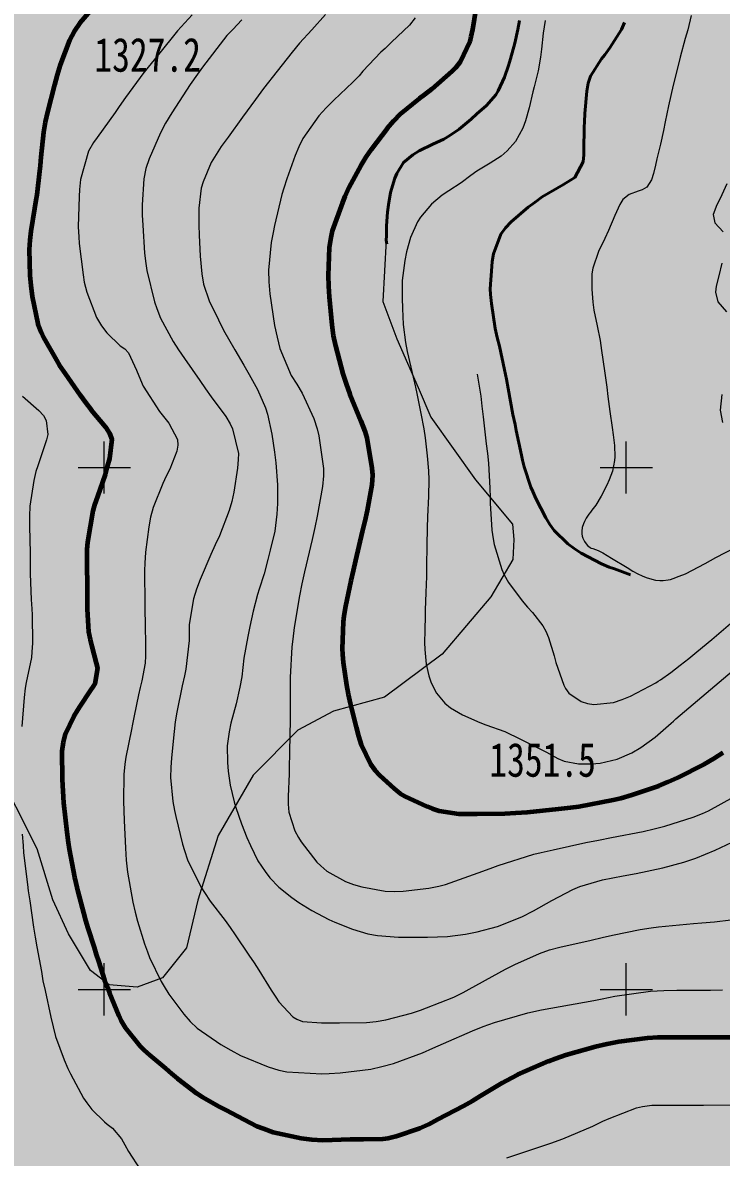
# Model space of a CAD drawing. Header units: inches. Extents: x 38461960 to 38462875, y 4135560 to 4136840.
# Drawn here: x 38462484.4 to 38462618.2, y 4135967.8 to 4136185.2 of the extents above; entities that cross this region are included whole.
import ezdxf

# ---------------------------------------------------------------- set-up
doc = ezdxf.new("R2010")
doc.units = ezdxf.units.IN
doc.header["$MEASUREMENT"] = 0
doc.layers.get('0').update_dxf_attribs({"lineweight": 0})
doc.layers.add('地面等高线', color=3, linetype='Continuous', lineweight=0, true_color=0x00ff00)
doc.layers.add('经纬网', color=7, linetype='Continuous', lineweight=0)
doc.styles.add('宋体', font='')
doc.styles.get('宋体').set_extended_font_data('宋体')

msp = doc.modelspace()

# ---------------------------------------------------------------- hatches: boundary and pattern name
at = {"lineweight": 120, "true_color": 0x00ff00}
h = msp.add_hatch(dxfattribs=at)
h.set_pattern_fill('巨砾', color=3, scale=8333.333333, style=0, pattern_type=2)
h.set_pattern_definition([(97.35238, (38462017.5, 4135612.5), (-150, 1150), [1.3024, -1561.5476]), (112.47943, (38462017.3333, 4135613.7917), (350, -850), [1.3077, -1567.9278]), (127.74681, (38462016.8333, 4135615), (850, -1100), [1.3068, -1958.92276]), (142.25319, (38462016.0333, 4135616.0333), (-1100, 850), [1.3068, -1958.92276]), (157.52057, (38462015, 4135616.8333), (-850, 350), [1.3077, -1567.9278]), (172.64762, (38462013.7917, 4135617.3333), (1150, -150), [1.3024, -1561.5476]), (187.35238, (38462012.5, 4135617.5), (-1150, -150), [1.3024, -1561.5476]), (202.47943, (38462011.2083, 4135617.3333), (850, 350), [1.3077, -1567.9278]), (217.74681, (38462010, 4135616.8333), (1100, 850), [1.3068, -1958.92276]), (232.25319, (38462008.9667, 4135616.0333), (-850, -1100), [1.3068, -1958.92276]), (247.52057, (38462008.1667, 4135615), (-350, -850), [1.3077, -1567.9278]), (262.64762, (38462007.6667, 4135613.7917), (150, 1150), [1.3024, -1561.5476]), (277.35238, (38462007.5, 4135612.5), (150, -1150), [1.3024, -1561.5476]), (292.47943, (38462007.6667, 4135611.2083), (-350, 850), [1.3077, -1567.9278]), (307.74681, (38462008.1667, 4135610), (-850, 1100), [1.3068, -1958.92276]), (322.25319, (38462008.9667, 4135608.9667), (1100, -850), [1.3068, -1958.92276]), (337.52057, (38462010, 4135608.1667), (850, -350), [1.3077, -1567.9278]), (352.64762, (38462011.2083, 4135607.6667), (-1150, 150), [1.3024, -1561.5476]), (7.35238, (38462012.5, 4135607.5), (1150, 150), [1.3024, -1561.5476]), (22.47943, (38462013.7917, 4135607.6667), (-850, -350), [1.3077, -1567.9278]), (37.74681, (38462015, 4135608.1667), (-1100, -850), [1.3068, -1958.92276]), (52.25319, (38462016.0333, 4135608.9667), (850, 1100), [1.3068, -1958.92276]), (67.52057, (38462016.8333, 4135610), (350, 850), [1.3077, -1567.9278]), (82.64762, (38462017.3333, 4135611.2083), (-150, -1150), [1.3024, -1561.5476]), (97.35238, (38461992.5, 4135587.5), (-150, 1150), [1.3024, -1561.5476]), (112.47943, (38461992.3333, 4135588.7917), (350, -850), [1.3077, -1567.9278]), (127.74681, (38461991.8333, 4135590), (850, -1100), [1.3068, -1958.92276]), (142.25319, (38461991.0333, 4135591.0333), (-1100, 850), [1.3068, -1958.92276]), (157.52057, (38461990, 4135591.8333), (-850, 350), [1.3077, -1567.9278]), (172.64762, (38461988.7917, 4135592.3333), (1150, -150), [1.3024, -1561.5476]), (187.35238, (38461987.5, 4135592.5), (-1150, -150), [1.3024, -1561.5476]), (202.47943, (38461986.2083, 4135592.3333), (850, 350), [1.3077, -1567.9278]), (217.74681, (38461985, 4135591.8333), (1100, 850), [1.3068, -1958.92276]), (232.25319, (38461983.9667, 4135591.0333), (-850, -1100), [1.3068, -1958.92276]), (247.52057, (38461983.1667, 4135590), (-350, -850), [1.3077, -1567.9278]), (262.64762, (38461982.6667, 4135588.7917), (150, 1150), [1.3024, -1561.5476]), (277.35238, (38461982.5, 4135587.5), (150, -1150), [1.3024, -1561.5476]), (292.47943, (38461982.6667, 4135586.2083), (-350, 850), [1.3077, -1567.9278]), (307.74681, (38461983.1667, 4135585), (-850, 1100), [1.3068, -1958.92276]), (322.25319, (38461983.9667, 4135583.9667), (1100, -850), [1.3068, -1958.92276]), (337.52057, (38461985, 4135583.1667), (850, -350), [1.3077, -1567.9278]), (352.64762, (38461986.2083, 4135582.6667), (-1150, 150), [1.3024, -1561.5476]), (7.35238, (38461987.5, 4135582.5), (1150, 150), [1.3024, -1561.5476]), (22.47943, (38461988.7917, 4135582.6667), (-850, -350), [1.3077, -1567.9278]), (37.74681, (38461990, 4135583.1667), (-1100, -850), [1.3068, -1958.92276]), (52.25319, (38461991.0333, 4135583.9667), (850, 1100), [1.3068, -1958.92276]), (67.52057, (38461991.8333, 4135585), (350, 850), [1.3077, -1567.9278]), (82.64762, (38461992.3333, 4135586.2083), (-150, -1150), [1.3024, -1561.5476])])
h.paths.add_polyline_path([(38462660, 4135600), (38462660, 4135675), (38462800, 4135675), (38462800, 4136800), (38462000, 4136800), (38462000, 4135600)], flags=17)
h.paths.add_polyline_path([(38462396.93, 4136644.89), (38462451.42, 4136622.46), (38462487.74, 4136600.87), (38462505.33, 4136589.81), (38462503.48, 4136560.97), (38462492.45, 4136536.45), (38462489.06, 4136523.08), (38462478.39, 4136495.53), (38462468.47, 4136462.35), (38462468.2, 4136443.1), (38462476.65, 4136393.87), (38462478.05, 4136375.59), (38462476.15, 4136365.62), (38462473.19, 4136361.37), (38462467.55, 4136359.33), (38462461.56, 4136358.29), (38462450.42, 4136355.44), (38462448.26, 4136353.21), (38462447, 4136341.8), (38462449.04, 4136311.33), (38462448.21, 4136269.54), (38462447.17, 4136256.39), (38462447.75, 4136243.19), (38462448.23, 4136239.77), (38462448.78, 4136236.96), (38462449.26, 4136235.12), (38462458.24, 4136213.14), (38462472.79, 4136161.02), (38462480.46, 4136112.33), (38462477.29, 4135986.92), (38462472.12, 4135891.12), (38462475.29, 4135864.27), (38462478.87, 4135842.7), (38462473.98, 4135822.18), (38462401.35, 4135733.71), (38462325.15, 4135660.69), (38462251.07, 4135600.02), (38462101.17, 4135603.82), (38462175.51, 4135691.05), (38462233.46, 4135765.13), (38462243.78, 4135793.44), (38462248.27, 4135805.88), (38462259.92, 4135837.63), (38462296.44, 4135908.69), (38462304.1, 4135930.5), (38462264.94, 4135961.98), (38462265.47, 4136026.01), (38462271.71, 4136058.7), (38462279.64, 4136078.81), (38462310.86, 4136106.33), (38462297.49, 4136133.43), (38462238.64, 4136182.82), (38462195.33, 4136180.71), (38462177.89, 4136193.49), (38462167.97, 4136218.63), (38462184.49, 4136241.46), (38462199.06, 4136246.01), (38462221.42, 4136258.45), (38462242.06, 4136288.87), (38462219.3, 4136310.84), (38462202.63, 4136311.63), (38462180.14, 4136325.12), (38462175.38, 4136354.76), (38462180.14, 4136398.68), (38462188.75, 4136421.38), (38462204.47, 4136444.93), (38462208.06, 4136473.11), (38462197.85, 4136513.99), (38462193.09, 4136530.92), (38462193.9, 4136584.41), (38462197.08, 4136626.22), (38462223.54, 4136719.35), (38462246.29, 4136716.18), (38462287.94, 4136693.24), (38462313.34, 4136680.54), (38462352.5, 4136663.87), (38462375.49, 4136651.58)], flags=0)

# ---------------------------------------------------------------- linework, layer by layer
at = {"layer": '地面等高线', "color": 3, "lineweight": 60, "true_color": 0x00ff00, "flags": 128}
for points in [[(38462573.61, 4136209.58), (38462572.78, 4136205.38), (38462572.45, 4136204.4), (38462572, 4136202.81), (38462571.32, 4136198.53), (38462571.31, 4136196.93), (38462571.38, 4136195.37), (38462571.31, 4136191.12), (38462571.23, 4136189.52), (38462571.15, 4136187.92), (38462570.54, 4136183.93)], [(38462498.54, 4136188.9), (38462495.32, 4136185.16), (38462494.24, 4136183.54), (38462493.36, 4136181.89), (38462491.53, 4136177.16), (38462490.98, 4136175.27), (38462490.47, 4136173.35), (38462489.11, 4136168.08), (38462488.67, 4136166.16), (38462488.33, 4136164.27), (38462487.82, 4136159.44), (38462487.71, 4136157.78), (38462487.61, 4136156.77), (38462487.1, 4136152.28), (38462486.89, 4136151.26), (38462486.62, 4136149.64), (38462485.94, 4136145.29), (38462485.73, 4136143.57), (38462485.59, 4136141.81), (38462485.75, 4136136.81), (38462485.89, 4136134.85), (38462486.15, 4136132.76), (38462487.29, 4136127.56), (38462487.9, 4136125.93), (38462488.37, 4136124.89), (38462490.83, 4136120.56), (38462491.44, 4136119.58), (38462492.48, 4136118.02), (38462495.38, 4136113.86), (38462496.39, 4136112.44), (38462497.47, 4136111.06), (38462500.23, 4136107.78), (38462500.97, 4136106.59), (38462501.41, 4136105.44), (38462501, 4136101.7), (38462500.56, 4136100.18), (38462500.15, 4136098.66), (38462498.72, 4136094.44)], [(38462570.54, 4136183.93), (38462570.24, 4136182.52), (38462570.02, 4136181.65), (38462568.18, 4136177.74), (38462567.3, 4136176.58), (38462566.6, 4136175.86), (38462562.77, 4136172.51), (38462561.35, 4136171.43), (38462560.36, 4136170.71), (38462556.67, 4136167.69), (38462555.4, 4136166.39), (38462554.19, 4136164.94), (38462551.15, 4136160.97), (38462550.12, 4136159.45), (38462549.13, 4136157.9), (38462546.85, 4136153.66), (38462546.08, 4136151.96), (38462545.64, 4136150.8), (38462543.68, 4136145.37), (38462543.41, 4136144.1), (38462543.08, 4136142.18), (38462542.86, 4136136.8), (38462542.96, 4136134.77), (38462543.05, 4136132.7), (38462543.56, 4136127.36), (38462543.87, 4136125.33), (38462544.26, 4136123.33), (38462545.68, 4136117.98), (38462546.32, 4136116.01), (38462547.03, 4136114.09), (38462549.14, 4136108.92), (38462549.89, 4136106.99), (38462550.28, 4136105.71), (38462551.26, 4136099.86), (38462551.36, 4136098.56), (38462551.28, 4136096.7), (38462550.37, 4136091.77), (38462549.89, 4136089.74), (38462549.37, 4136087.68), (38462548.13, 4136082.2), (38462547.69, 4136080.21), (38462547.24, 4136078.32), (38462546.19, 4136073.43), (38462545.89, 4136071.61), (38462545.73, 4136070.42), (38462545.56, 4136065.26), (38462545.62, 4136064.21), (38462545.76, 4136062.61), (38462546.42, 4136058.29), (38462546.73, 4136056.58), (38462547.12, 4136054.87), (38462548.22, 4136050.25), (38462548.68, 4136048.5), (38462549.21, 4136046.87), (38462551, 4136043.19), (38462551.83, 4136042.02), (38462552.73, 4136041.04), (38462555.55, 4136038.48), (38462556.7, 4136037.56), (38462557.57, 4136037.01), (38462561.88, 4136035.06), (38462562.82, 4136034.69), (38462564.16, 4136034.21), (38462567.9, 4136033.64), (38462569.57, 4136033.63), (38462571.42, 4136033.62), (38462576.76, 4136033.73), (38462578.83, 4136033.86), (38462581.01, 4136033.99), (38462587.04, 4136034.57), (38462589.33, 4136034.84), (38462590.89, 4136035.05), (38462597.51, 4136036.35), (38462598.92, 4136036.67), (38462601.03, 4136037.27), (38462606.2, 4136039.02), (38462608.02, 4136039.77), (38462609.84, 4136040.63), (38462614.94, 4136043.18), (38462616.76, 4136044.25), (38462618.55, 4136045.37)], [(38462498.72, 4136094.44), (38462498.15, 4136092.85), (38462497.81, 4136091.7), (38462496.75, 4136085.73), (38462496.68, 4136084.28), (38462496.68, 4136082.11), (38462496.74, 4136076.58), (38462496.73, 4136074.65), (38462496.73, 4136072.83), (38462496.99, 4136068.54), (38462497.26, 4136067.08), (38462497.63, 4136065.7), (38462498.44, 4136062.49), (38462498.71, 4136061.58), (38462498.19, 4136058.57), (38462497.86, 4136058.03), (38462497.28, 4136057.19), (38462495.28, 4136054.22), (38462494.84, 4136053.48), (38462494.13, 4136052.36), (38462492.5, 4136048.92), (38462492.1, 4136047.4), (38462491.89, 4136045.68), (38462491.92, 4136040.24), (38462492.08, 4136037.98), (38462492.21, 4136035.75), (38462492.81, 4136030.11), (38462493.08, 4136028.18), (38462493.28, 4136026.9), (38462494.28, 4136021.53), (38462494.52, 4136020.41), (38462494.92, 4136018.79), (38462496, 4136014.67), (38462496.4, 4136013.22), (38462496.84, 4136011.76), (38462498.05, 4136008.01), (38462498.45, 4136006.66), (38462498.89, 4136005.41), (38462500.06, 4136001.8), (38462500.6, 4136000.34), (38462500.97, 4135999.36), (38462502.79, 4135994.97), (38462503.22, 4135993.99), (38462504, 4135992.67), (38462506.86, 4135989.12), (38462507.57, 4135988.41), (38462508.69, 4135987.4), (38462511.79, 4135984.86), (38462512.9, 4135983.88), (38462514.02, 4135982.96), (38462516.75, 4135980.8), (38462517.69, 4135980.09), (38462518.77, 4135979.41), (38462522.01, 4135977.55), (38462523.39, 4135976.84), (38462524.37, 4135976.36), (38462529.23, 4135973.82), (38462530.48, 4135973.34), (38462532.34, 4135972.67), (38462537.74, 4135971.51), (38462539.77, 4135971.24), (38462541.83, 4135971.13), (38462547.19, 4135971.29), (38462548.11, 4135971.29)], [(38462548.11, 4135971.29), (38462549.63, 4135971.29), (38462553.34, 4135971.38), (38462554.36, 4135971.48), (38462555.94, 4135971.85), (38462560.47, 4135973.4), (38462562.2, 4135974.21), (38462563.92, 4135975.12), (38462568.79, 4135977.67), (38462570.51, 4135978.62), (38462572.07, 4135979.59), (38462576.22, 4135982.09), (38462577.98, 4135983.03), (38462579.2, 4135983.67), (38462585.11, 4135986.23), (38462586.43, 4135986.73), (38462588.42, 4135987.47), (38462594.1, 4135989.05), (38462596.36, 4135989.55), (38462598.59, 4135989.99), (38462604.07, 4135990.72), (38462606.03, 4135990.82), (38462608.02, 4135990.85), (38462613.19, 4135990.84), (38462614.91, 4135990.84), (38462616.02, 4135990.84), (38462620.95, 4135990.83)]]:
    msp.add_lwpolyline(points, dxfattribs=at)
at = {"layer": '地面等高线', "color": 55, "lineweight": 18, "true_color": 0xa59152, "flags": 128}
for points in [[(38462542.35, 4136186.79), (38462539.75, 4136183.9), (38462537.41, 4136181.3), (38462535.99, 4136179.6), (38462533.13, 4136175.95), (38462530.5, 4136172.63), (38462528.96, 4136170.53), (38462526.5, 4136167.14), (38462523.75, 4136163.31), (38462522.4, 4136161.5), (38462520.49, 4136158.42), (38462518.91, 4136154.77), (38462518.57, 4136153.54), (38462518.11, 4136149.69), (38462518.13, 4136146.42), (38462518.19, 4136144.5), (38462518.34, 4136140.5), (38462518.68, 4136137.12), (38462519.03, 4136135.12), (38462520.07, 4136131.96), (38462521.86, 4136128.28), (38462522.86, 4136126.35)], [(38462516.8, 4136186.75), (38462515.45, 4136185.23), (38462514.02, 4136183.68), (38462510.36, 4136179.16), (38462508.97, 4136177.43), (38462507.58, 4136175.69), (38462504.06, 4136170.93), (38462502.85, 4136169.19), (38462502.05, 4136168.03), (38462498.6, 4136163.26), (38462497.91, 4136162.25), (38462496.99, 4136160.62), (38462495.46, 4136155.22), (38462495.27, 4136153.26), (38462495.19, 4136151.96), (38462494.97, 4136146.11), (38462495.1, 4136144.22), (38462495.2, 4136142.95), (38462495.93, 4136136.92), (38462496.17, 4136135.54), (38462496.67, 4136133.58), (38462498.52, 4136128.77), (38462499.46, 4136127.17), (38462500.47, 4136125.78), (38462503.06, 4136123.33), (38462503.93, 4136122.75), (38462504.65, 4136122.01), (38462506.19, 4136118.63), (38462506.91, 4136116.81), (38462507.41, 4136115.57), (38462510.57, 4136110.72), (38462511.33, 4136109.77), (38462512.34, 4136108.5), (38462514.02, 4136105.4), (38462514.09, 4136104.31), (38462513.86, 4136103.15), (38462512.53, 4136099.71), (38462511.87, 4136098.33), (38462511.21, 4136096.92), (38462509.33, 4136092.36), (38462508.84, 4136090.51), (38462508.5, 4136088.66), (38462507.89, 4136083.76), (38462507.73, 4136081.69), (38462507.72, 4136080.28), (38462507.75, 4136073.78), (38462507.78, 4136072.36), (38462507.84, 4136070.37), (38462507.92, 4136065.54), (38462507.87, 4136063.94), (38462507.83, 4136062.49), (38462507.19, 4136059.15), (38462506.85, 4136057.85), (38462506.55, 4136056.47), (38462505.73, 4136052.41), (38462505.39, 4136050.85), (38462505.2, 4136049.8), (38462504.15, 4136044.47), (38462503.93, 4136043.16), (38462503.73, 4136041.2), (38462503.66, 4136036.08), (38462503.72, 4136034.23), (38462503.82, 4136032.38), (38462504.08, 4136027.04), (38462504.21, 4136024.75), (38462504.41, 4136022.46), (38462505.46, 4136016.72), (38462505.89, 4136014.83), (38462506.38, 4136013.05), (38462507.7, 4136008.72), (38462508.27, 4136007.19), (38462508.66, 4136006.13), (38462510.92, 4136001.54), (38462511.49, 4136000.56), (38462512.39, 4135999.06), (38462515.23, 4135995.27)], [(38462526.36, 4136185.8), (38462524.64, 4136183.96), (38462523.47, 4136182.77), (38462518.78, 4136176.7), (38462517.87, 4136175.4), (38462516.47, 4136173.38), (38462512.95, 4136167.95), (38462511.74, 4136166), (38462510.75, 4136164.12), (38462508.58, 4136159.16), (38462507.98, 4136157.28), (38462507.57, 4136155.32), (38462507.25, 4136150.31), (38462507.27, 4136148.38), (38462507.37, 4136146.42), (38462507.7, 4136141.08), (38462507.94, 4136139.09), (38462508.15, 4136137.74), (38462509.63, 4136131.78), (38462510.06, 4136130.47), (38462510.74, 4136128.61), (38462513.18, 4136124.17), (38462514.19, 4136122.53), (38462515.34, 4136120.92), (38462518.32, 4136116.69), (38462519.4, 4136115.05), (38462520.48, 4136113.52), (38462523.25, 4136109.8), (38462524.11, 4136108.37), (38462524.58, 4136107.39), (38462525.68, 4136102.66), (38462525.63, 4136101.57), (38462525.51, 4136099.91), (38462524.83, 4136095.3), (38462524.42, 4136093.52), (38462523.93, 4136091.75), (38462522.05, 4136086.93), (38462521.24, 4136085.16), (38462520.4, 4136083.35), (38462518.37, 4136078.57), (38462517.67, 4136076.72), (38462517.07, 4136074.87), (38462516.28, 4136069.94), (38462516.23, 4136068.09), (38462516.26, 4136066.85), (38462515.61, 4136061.34), (38462515.34, 4136060.07), (38462514.89, 4136058.18), (38462513.88, 4136053.14), (38462513.58, 4136051.26), (38462513.35, 4136049.41), (38462512.85, 4136044.4), (38462512.72, 4136042.51), (38462512.71, 4136040.63), (38462513.15, 4136035.98), (38462513.43, 4136034.27), (38462513.68, 4136033.14), (38462514.99, 4136027.83), (38462515.35, 4136026.63), (38462515.95, 4136024.85), (38462518.5, 4136019.64), (38462519.18, 4136018.55), (38462520.29, 4136016.94), (38462523.17, 4136013.22), (38462524.14, 4136011.87), (38462525.04, 4136010.48), (38462527.67, 4136006.58), (38462528.68, 4136005.12), (38462529.57, 4136003.66), (38462531.95, 4135999.84), (38462532.84, 4135998.49), (38462533.42, 4135997.65), (38462536.12, 4135994.73), (38462536.85, 4135994.32), (38462537.97, 4135993.88)], [(38462559.52, 4136186.2), (38462558.46, 4136184.76), (38462554.99, 4136181.51), (38462553.79, 4136180.32), (38462552.95, 4136179.57), (38462549.55, 4136175.92), (38462548.81, 4136175.05), (38462547.64, 4136173.83), (38462543.99, 4136170.4), (38462542.49, 4136168.92), (38462541.07, 4136167.37), (38462538.03, 4136163.07), (38462537.25, 4136161.44), (38462536.59, 4136159.81), (38462534.96, 4136155.32), (38462534.41, 4136153.51), (38462534.03, 4136152.31), (38462532.62, 4136146.4), (38462532.32, 4136145.06), (38462531.94, 4136143.14), (38462531.47, 4136137.81), (38462531.53, 4136135.59), (38462531.7, 4136133.3), (38462532.6, 4136127.2), (38462533.1, 4136124.98), (38462533.63, 4136122.8), (38462535.81, 4136117.66), (38462536.89, 4136115.99), (38462537.93, 4136114.27), (38462540.15, 4136109.39), (38462540.75, 4136107.39), (38462541.11, 4136106.05), (38462542.01, 4136099.8), (38462541.96, 4136098.42), (38462541.77, 4136096.35), (38462540.79, 4136090.69), (38462540.3, 4136088.48), (38462539.82, 4136086.2), (38462538.36, 4136080), (38462537.84, 4136077.71), (38462537.42, 4136075.39), (38462536.4, 4136069.34), (38462536.1, 4136067.12), (38462535.91, 4136065.67), (38462535.62, 4136059.79), (38462535.61, 4136058.67), (38462535.63, 4136057), (38462535.6, 4136052.13), (38462535.59, 4136050.97), (38462535.55, 4136049.34), (38462535.45, 4136044.8), (38462535.43, 4136043.02), (38462535.42, 4136041.28), (38462535.21, 4136036.99), (38462535.2, 4136035.47), (38462535.38, 4136033.98), (38462536.52, 4136030.41), (38462537.2, 4136029.14), (38462537.74, 4136028.26), (38462540.69, 4136024.36), (38462541.45, 4136023.66), (38462542.64, 4136022.68), (38462546.22, 4136020.69), (38462547.74, 4136020.1), (38462549.33, 4136019.66), (38462553.8, 4136018.83), (38462555.54, 4136018.78), (38462557.28, 4136018.84), (38462562.15, 4136019.39), (38462564.08, 4136019.78), (38462565.35, 4136020.13), (38462571.65, 4136022.34), (38462573.9, 4136023.2), (38462575.43, 4136023.77), (38462582.27, 4136025.91), (38462583.72, 4136026.26), (38462586.01, 4136026.75), (38462592.23, 4136028.13), (38462594.67, 4136028.62), (38462597.14, 4136029.08), (38462603.21, 4136030.27), (38462605.32, 4136030.77), (38462607.39, 4136031.3), (38462612.81, 4136033.01), (38462614.6, 4136033.68), (38462615.73, 4136034.19), (38462620.61, 4136036.88)], [(38462584.47, 4136185.67), (38462584.09, 4136183.24), (38462583.74, 4136180.19), (38462583.58, 4136178.63), (38462583.1, 4136176.02), (38462582.35, 4136172.97), (38462582.09, 4136172), (38462581.38, 4136168.91), (38462580.67, 4136166.41), (38462580.16, 4136165.04), (38462578.8, 4136162.5), (38462577.19, 4136160.66), (38462576.02, 4136159.69), (38462573.9, 4136158.32), (38462571.39, 4136156.82), (38462570.22, 4136155.95), (38462568.36, 4136154.58), (38462566.03, 4136153.04), (38462564.75, 4136152.18), (38462562.67, 4136150.48), (38462560.59, 4136147.95), (38462560, 4136147.05), (38462558.64, 4136144.05), (38462557.89, 4136141.36), (38462557.55, 4136139.66), (38462557.09, 4136135.85), (38462557.07, 4136132.47), (38462557.13, 4136130.48), (38462557.26, 4136127.39), (38462557.67, 4136123.97), (38462557.99, 4136122.26), (38462558.69, 4136119.21), (38462559.61, 4136115.43), (38462559.86, 4136114.19), (38462560.63, 4136110.38), (38462561.23, 4136107.43), (38462561.44, 4136105.69), (38462561.85, 4136102.24), (38462562.12, 4136099.36), (38462562.15, 4136097.62), (38462562.09, 4136094.54), (38462561.92, 4136090.54)], [(38462612.44, 4136186.64), (38462611.77, 4136183.85), (38462611.28, 4136182.22), (38462610.32, 4136178.63), (38462609.5, 4136175.25), (38462608.97, 4136173.26), (38462608.08, 4136169.31), (38462607.44, 4136166.26), (38462607.1, 4136164.6), (38462606.54, 4136161.99), (38462605.83, 4136159.16), (38462605.57, 4136157.93), (38462605.24, 4136156.37), (38462604.83, 4136155.1), (38462603.95, 4136153.72), (38462603.07, 4136153.19), (38462602.27, 4136152.97), (38462600.53, 4136152.33), (38462599.36, 4136151.36), (38462598.73, 4136150.38), (38462597.81, 4136148.28), (38462596.6, 4136145.39), (38462595.9, 4136143.87), (38462594.68, 4136141.37), (38462593.61, 4136138.18), (38462593.42, 4136137.13), (38462593.4, 4136134.15), (38462593.57, 4136131.68), (38462593.77, 4136130.15), (38462594.44, 4136127.14), (38462594.97, 4136124.34), (38462595.25, 4136122.45), (38462595.84, 4136118.56), (38462596.26, 4136115.4), (38462596.46, 4136113.58), (38462596.84, 4136110.75), (38462597.3, 4136107.66), (38462597.5, 4136106.28), (38462597.75, 4136104.21), (38462597.8, 4136102.03), (38462597.73, 4136101.37), (38462597.35, 4136099.31), (38462596.72, 4136097.64), (38462596.28, 4136096.63), (38462595.18, 4136094.53), (38462594.15, 4136092.79), (38462593.42, 4136091.82), (38462593.11, 4136091.43), (38462592.8, 4136091.04), (38462592.29, 4136090.3), (38462591.97, 4136089.68), (38462591.77, 4136089.21), (38462591.56, 4136088.48), (38462591.46, 4136087.79), (38462591.48, 4136087.32), (38462591.57, 4136086.87), (38462591.69, 4136086.48), (38462592, 4136085.81), (38462592.32, 4136085.35), (38462592.59, 4136085.05), (38462593.05, 4136084.68), (38462593.3, 4136084.55), (38462593.56, 4136084.47), (38462593.57, 4136084.46), (38462594.12, 4136084.29), (38462594.61, 4136084.08), (38462595.51, 4136083.63), (38462597.19, 4136082.66), (38462600.14, 4136080.83), (38462601.24, 4136080.17), (38462602.21, 4136079.65), (38462603.05, 4136079.25), (38462603.79, 4136078.94), (38462604.44, 4136078.72), (38462605.57, 4136078.44), (38462606.42, 4136078.34), (38462607.06, 4136078.33), (38462608.01, 4136078.45), (38462608.48, 4136078.57), (38462608.96, 4136078.73), (38462610.15, 4136079.19), (38462611.35, 4136079.65), (38462615.1, 4136081.58), (38462617.18, 4136082.73), (38462620.86, 4136084.7)], [(38462619.25, 4136154.34), (38462618, 4136151.58), (38462617.37, 4136150.35), (38462616.64, 4136148.51), (38462616.95, 4136146.87), (38462618.54, 4136145.15)], [(38462554.02, 4136143.59), (38462553.36, 4136131.81), (38462556.03, 4136124.68), (38462560.15, 4136115.35), (38462562.57, 4136109.63), (38462571.14, 4136097.62), (38462578.18, 4136089.18), (38462578.46, 4136086.22), (38462578.29, 4136082.37), (38462574.06, 4136075.2), (38462564.73, 4136064.23), (38462553.69, 4136056.02), (38462543.88, 4136053.32), (38462537.1, 4136049.69), (38462528.54, 4136041.03), (38462521.83, 4136029.49), (38462517.92, 4136017.13), (38462515.72, 4136007.98), (38462511.13, 4136002.23), (38462506.3, 4136000.45), (38462500.92, 4136000.87), (38462497.35, 4136003.63), (38462493.11, 4136010.65), (38462490.16, 4136017.18), (38462487.14, 4136026.95), (38462478.94, 4136043.01)], [(38462618.28, 4136139.13), (38462617.72, 4136136.74), (38462617.24, 4136134.74), (38462617.08, 4136133.58), (38462617.51, 4136131.76), (38462619.2, 4136129.83)], [(38462522.86, 4136126.35), (38462524.98, 4136122.56), (38462526.74, 4136119.61), (38462527.74, 4136117.82), (38462529.32, 4136114.94), (38462530.9, 4136111.45), (38462531.25, 4136110.21), (38462532.1, 4136106.39), (38462532.62, 4136102.94), (38462532.83, 4136100.87), (38462533.16, 4136096.66), (38462533.18, 4136093.14), (38462533.05, 4136091.07), (38462532.67, 4136087.8), (38462531.78, 4136084.14), (38462531.33, 4136082.36), (38462530.62, 4136079.65), (38462529.66, 4136076.71), (38462529.36, 4136075.7), (38462528.54, 4136072.47), (38462527.9, 4136069.53), (38462527.49, 4136067.61), (38462526.74, 4136063.44), (38462526.32, 4136059.92), (38462525.98, 4136057.93), (38462525.23, 4136054.74), (38462524.26, 4136051.04), (38462523.93, 4136049.37), (38462523.51, 4136046.69), (38462523.6, 4136043.46), (38462523.7, 4136041.82), (38462524.11, 4136039.13), (38462524.86, 4136035.93), (38462525.18, 4136034.88), (38462526.28, 4136031.75), (38462527.32, 4136029.13), (38462528, 4136027.6), (38462529.43, 4136024.65), (38462530.8, 4136022.57), (38462531.73, 4136021.4), (38462533.46, 4136019.57), (38462535.92, 4136017.63), (38462537.26, 4136016.65), (38462539.75, 4136015.1), (38462543.01, 4136013.38), (38462544.13, 4136012.9), (38462547.57, 4136011.53), (38462550.47, 4136010.68), (38462552.36, 4136010.34), (38462556.35, 4136009.99), (38462559.87, 4136010), (38462561.94, 4136009.99), (38462565.75, 4136010.11), (38462569.2, 4136010.56), (38462571.42, 4136011.02), (38462575.35, 4136012.04), (38462579.97, 4136013.9), (38462582.23, 4136015.05), (38462585.73, 4136017.02), (38462589.74, 4136019.14), (38462591.08, 4136019.71), (38462595.45, 4136020.99), (38462599.41, 4136021.76), (38462601.88, 4136022.22), (38462607.01, 4136023.28), (38462611.05, 4136024.37), (38462613.34, 4136025.16), (38462617.05, 4136026.66), (38462621.39, 4136028.7)], [(38462571.46, 4136117.87), (38462572.12, 4136113.69), (38462572.32, 4136111.73), (38462572.56, 4136109.73), (38462573.15, 4136104.53), (38462573.39, 4136102.68), (38462573.59, 4136100.83), (38462573.85, 4136096.03), (38462573.92, 4136094.29), (38462573.94, 4136093.16), (38462574.27, 4136087.97), (38462574.48, 4136086.33), (38462574.69, 4136085.28), (38462576.15, 4136080.48), (38462576.62, 4136079.46), (38462577.44, 4136078), (38462580.07, 4136074.43), (38462581.08, 4136073.26), (38462582.05, 4136072.23), (38462584.03, 4136069.68), (38462584.57, 4136068.62), (38462585.07, 4136067.42), (38462586.21, 4136063.93), (38462586.53, 4136062.62), (38462588.02, 4136058.29), (38462588.38, 4136057.67), (38462588.96, 4136056.76), (38462591.34, 4136055.18), (38462592.54, 4136054.78), (38462593.77, 4136054.59), (38462597.55, 4136055), (38462599.19, 4136055.53), (38462600.83, 4136056.21), (38462605.64, 4136058.72), (38462606.09, 4136059.04), (38462606.54, 4136059.35), (38462608.5, 4136060.75), (38462610.3, 4136062.11), (38462611.96, 4136063.41), (38462613.5, 4136064.66), (38462616.36, 4136067.03), (38462621.31, 4136071.27)], [(38462484.34, 4136113.65), (38462487.48, 4136110.94), (38462488.35, 4136110), (38462488.89, 4136109.02), (38462489.16, 4136106.35), (38462488.92, 4136105.3), (38462488.65, 4136104.52), (38462487.26, 4136100.34), (38462486.89, 4136099.26), (38462486.48, 4136097.54), (38462485.76, 4136092.57), (38462485.66, 4136090.65), (38462485.69, 4136088.76), (38462485.78, 4136083.59), (38462485.78, 4136081.6), (38462485.81, 4136079.6), (38462485.97, 4136074.71), (38462486.1, 4136072.95), (38462486.2, 4136071.77), (38462486.22, 4136066.36), (38462486.12, 4136064.71), (38462486.02, 4136063.63), (38462485.03, 4136058.83), (38462484.83, 4136057.72), (38462484.62, 4136055.93), (38462484.21, 4136050.36)], [(38462618.28, 4136114.02), (38462618, 4136111.01), (38462618.4, 4136108.61)], [(38462561.92, 4136090.54), (38462561.87, 4136088.47), (38462561.81, 4136085.06), (38462561.75, 4136081.07), (38462561.74, 4136079.14), (38462561.61, 4136076.06), (38462561.48, 4136072.68), (38462561.44, 4136071.63), (38462561.38, 4136068.76), (38462561.37, 4136066.48), (38462561.39, 4136065.13), (38462561.67, 4136062.33), (38462562.2, 4136060.08), (38462562.62, 4136058.73), (38462563.63, 4136056.77), (38462565.21, 4136054.83), (38462566.29, 4136053.95), (38462568.61, 4136052.6), (38462571.94, 4136051.12), (38462573.1, 4136050.72), (38462576.72, 4136049.42), (38462579.76, 4136047.95), (38462581.54, 4136047.07), (38462584.68, 4136045.48), (38462586.89, 4136044.27), (38462588.12, 4136043.72), (38462590.84, 4136043.23), (38462593.35, 4136043.21), (38462594.98, 4136043.35), (38462598.25, 4136044.09), (38462601.09, 4136045.34), (38462602.81, 4136046.38), (38462605.51, 4136048.36), (38462608.57, 4136051.03), (38462609.05, 4136051.43), (38462609.52, 4136051.84), (38462621.09, 4136061.71)], [(38462484.27, 4136029.76), (38462484.44, 4136027.56), (38462484.54, 4136026.14), (38462485.27, 4136020.13), (38462485.44, 4136018.91), (38462485.71, 4136016.99), (38462486.44, 4136011.92)], [(38462537.97, 4135993.88), (38462541.6, 4135993.6), (38462543.23, 4135993.59), (38462545.05, 4135993.58), (38462550.2, 4135993.66), (38462552.09, 4135993.83), (38462553.95, 4135994.14), (38462558.82, 4135995.45), (38462560.57, 4135996.02), (38462561.73, 4135996.45), (38462566.97, 4135998.49), (38462568.76, 4135999.38), (38462569.92, 4136000.06), (38462575.61, 4136003.19), (38462576.88, 4136003.87), (38462578.67, 4136004.8), (38462583.4, 4136006.91), (38462585.29, 4136007.59), (38462587.29, 4136008.12), (38462593.29, 4136009.43), (38462595.37, 4136009.92), (38462597.33, 4136010.42), (38462602.67, 4136011.47), (38462604.75, 4136011.78), (38462606.16, 4136011.96), (38462612.88, 4136012.6), (38462614.48, 4136012.74), (38462616.88, 4136012.94), (38462623.17, 4136013.74)], [(38462486.44, 4136011.92), (38462486.74, 4136010), (38462487.04, 4136008.17), (38462487.95, 4136003.44), (38462488.25, 4136001.65), (38462488.65, 4135999.79), (38462489.76, 4135994.69), (38462490.19, 4135992.8), (38462490.66, 4135990.97), (38462492.28, 4135986.48), (38462492.99, 4135984.86), (38462493.49, 4135983.81), (38462496.01, 4135979.18), (38462496.66, 4135978.27), (38462497.63, 4135977.02), (38462500.03, 4135974.61), (38462500.57, 4135974.21), (38462501.58, 4135973.39), (38462503.3, 4135971.4), (38462503.9, 4135970.25), (38462504.61, 4135968.93), (38462506.87, 4135965.48)], [(38462515.23, 4135995.27), (38462516.42, 4135993.88), (38462517.76, 4135992.6), (38462522.31, 4135989.45), (38462524.23, 4135988.35), (38462526.11, 4135987.36), (38462531.36, 4135985.15), (38462533.46, 4135984.51), (38462534.95, 4135984.18), (38462541.67, 4135983.81), (38462543.08, 4135983.87), (38462545.19, 4135984), (38462551.04, 4135984.73), (38462553.18, 4135985.22), (38462555.37, 4135985.83), (38462560.93, 4135987.82), (38462562.94, 4135988.72), (38462564.98, 4135989.65), (38462570.51, 4135992.05), (38462572.58, 4135992.9), (38462574.77, 4135993.69), (38462581.13, 4135995.53), (38462583.75, 4135996.1), (38462585.57, 4135996.41), (38462593.75, 4135997.85), (38462595.35, 4135998.2), (38462597.78, 4135998.69), (38462604.62, 4135999.67), (38462607.19, 4135999.8), (38462609.66, 4135999.85), (38462616.13, 4135999.88), (38462618.45, 4135999.94)], [(38462577.12, 4135967.7), (38462583.24, 4135969.75), (38462585.57, 4135970.56), (38462587.87, 4135971.4), (38462593.58, 4135973.82), (38462595.5, 4135974.73), (38462596.72, 4135975.24), (38462601.96, 4135977.29), (38462603.11, 4135977.59), (38462604.9, 4135977.82), (38462610.2, 4135977.82), (38462612.43, 4135977.81), (38462614.76, 4135977.81), (38462621.08, 4135977.87)]]:
    msp.add_lwpolyline(points, dxfattribs=at)
at = {"layer": '地面等高线', "color": 55, "lineweight": 40, "true_color": 0xa59152, "flags": 128}
for points in [[(38462554.15, 4136142.81), (38462554.02, 4136143.59), (38462554.03, 4136144.42), (38462554.08, 4136146.34), (38462554.28, 4136148.95), (38462554.46, 4136150.34), (38462554.82, 4136152.73), (38462555.63, 4136155.47), (38462556.02, 4136156.34), (38462557.34, 4136158.47), (38462559.1, 4136159.9), (38462560.32, 4136160.67), (38462562.94, 4136161.96), (38462565.04, 4136162.95), (38462566.18, 4136163.6), (38462567.97, 4136164.81), (38462570.25, 4136166.75), (38462571.39, 4136167.79), (38462573.23, 4136169.39), (38462575.03, 4136171.43), (38462575.47, 4136172.21), (38462576.66, 4136174.81), (38462577.46, 4136177.03), (38462577.82, 4136178.34), (38462578.62, 4136181.29), (38462579.2, 4136183.95), (38462579.57, 4136185.64)], [(38462600.79, 4136079.46), (38462597.71, 4136080.57), (38462596.71, 4136080.93), (38462595.23, 4136081.54), (38462591.37, 4136083.62), (38462590.02, 4136084.5), (38462588.81, 4136085.38), (38462586.21, 4136087.96), (38462585.35, 4136089.1), (38462584.57, 4136090.37), (38462582.68, 4136094.09), (38462582.08, 4136095.4), (38462581.69, 4136096.27), (38462580.41, 4136100.11), (38462580.11, 4136101.42), (38462579.9, 4136102.34), (38462578.93, 4136107.09), (38462578.72, 4136108.27), (38462578.29, 4136110.19), (38462577.37, 4136115.12), (38462577.03, 4136116.91), (38462576.65, 4136118.7), (38462575.68, 4136123.28), (38462575.25, 4136124.94), (38462574.87, 4136126.64), (38462574.16, 4136131.44), (38462574, 4136133.18), (38462573.92, 4136134.27), (38462574.21, 4136138.54), (38462574.3, 4136139.5), (38462574.57, 4136140.93), (38462575.99, 4136144.71), (38462576.87, 4136145.93), (38462577.92, 4136147.05), (38462581.21, 4136149.86), (38462582.52, 4136150.86), (38462583.88, 4136151.85), (38462587.95, 4136154.26), (38462589.34, 4136155.08), (38462590.13, 4136155.6), (38462591.72, 4136158.6), (38462591.86, 4136159.9), (38462591.86, 4136160.82), (38462591.94, 4136165.22), (38462591.99, 4136166.26), (38462592.08, 4136167.87), (38462592.42, 4136172.14), (38462592.69, 4136173.62), (38462593.13, 4136175.01), (38462595.25, 4136178.31), (38462595.86, 4136179.09), (38462596.83, 4136180.39), (38462599.07, 4136183.91), (38462599.65, 4136185.25)]]:
    msp.add_lwpolyline(points, dxfattribs=at)
at = {"layer": '经纬网', "color": 7}
for p, q in [((38462500, 4136095), (38462500, 4136105)), ((38462600, 4136095), (38462600, 4136105)), ((38462495, 4136100), (38462505, 4136100)), ((38462595, 4136100), (38462605, 4136100)), ((38462500, 4135995), (38462500, 4136005)), ((38462600, 4135995), (38462600, 4136005)), ((38462495, 4136000), (38462505, 4136000)), ((38462595, 4136000), (38462605, 4136000))]:
    msp.add_line(p, q, dxfattribs=at)

# ---------------------------------------------------------------- texts
at = {"layer": '地面等高线', "color": 55, "true_color": 0xa59152, "style": '宋体', "width": 0.769231}
for s, p in [('1327.2', (38462498.1, 4136175.85)), ('1351.5', (38462573.76, 4136040.75))]:
    msp.add_text(s, height=6.5, rotation=360, dxfattribs=at).set_placement(p)

doc.saveas('drawing.dxf')
